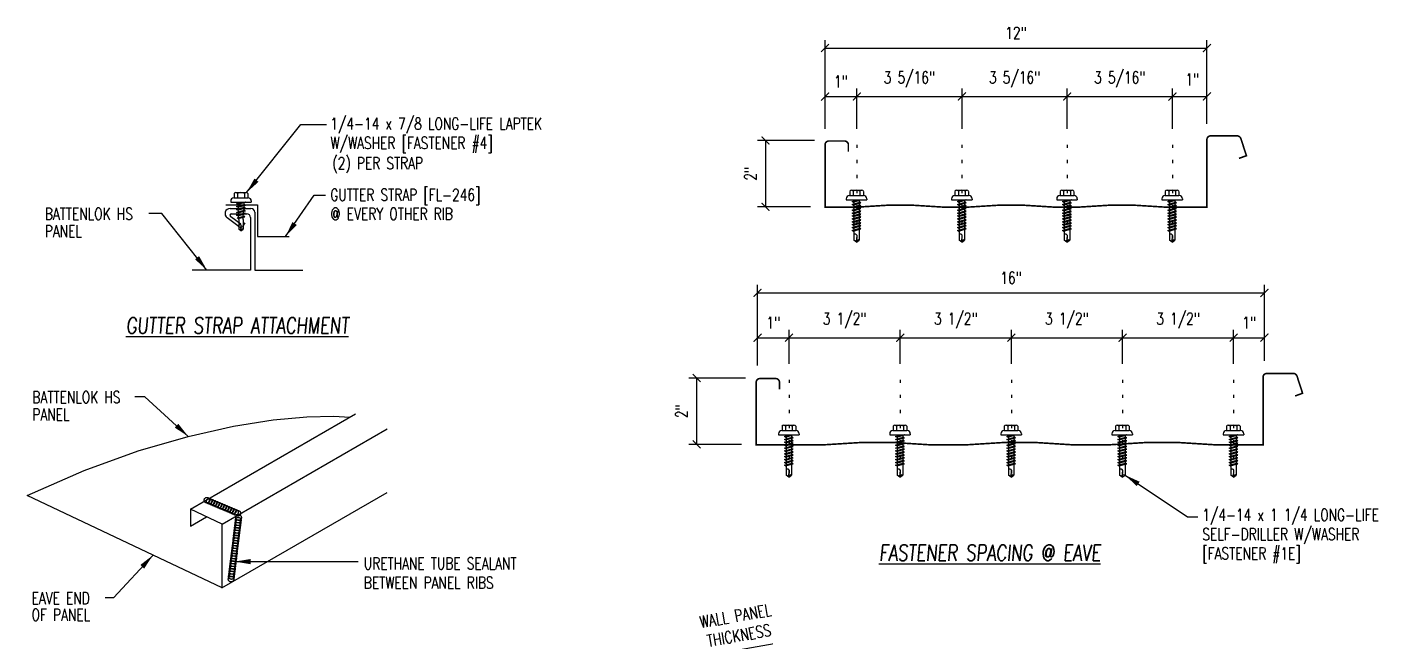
# Model space of a CAD drawing. Header units: inches. Extents: x 9.4 to 51.9, y 11.4 to 60.1.
# Drawn here: x 9.37 to 51.91, y 41.13 to 60.11 of the extents above; entities that cross this region are included whole.
import ezdxf

# ---------------------------------------------------------------- set-up
doc = ezdxf.new("R2010")
doc.units = ezdxf.units.IN
doc.header["$MEASUREMENT"] = 0
doc.linetypes.add('CENTER2', pattern=[1.125, 0.75, -0.125, 0.125, -0.125])
doc.linetypes.add('DOT2', pattern=[0.125, 0, -0.125])
for name, color, linetype in [('DIM', 2, 'Continuous'), ('FASTENER', 9, 'Continuous'), ('LABEL', 6, 'Continuous'), ('PANEL', 11, 'Continuous'), ('SEALANT', 253, 'CENTER2'), ('TEXT', 2, 'Continuous'), ('TRIM', 6, 'Continuous')]:
    doc.layers.add(name, color=color, linetype=linetype)
doc.styles.add('ROMAND', font='romand', dxfattribs={"height": 0.075})
doc.styles.add('TEXT', font='SIMPLEX', dxfattribs={"width": 0.75, "height": 6})
doc.styles.add('TEXT1', font='ROMANS.shx', dxfattribs={"width": 0.75, "height": 0.375})
doc.dimstyles.new('DETAIL', dxfattribs={"dimscale": 4, "dimtxt": 0.375, "dimasz": 0.0625, "dimexe": 0.0625, "dimexo": 0.125, "dimgap": 0.0625, "dimtad": 1, "dimdec": 4, "dimzin": 3, "dimdsep": 46, "dimlunit": 4, "dimtxsty": 'TEXT1', "dimblk": 'ARCHTICK', "dimcen": 0.0625, "dimclrd": 7, "dimclre": 7, "dimclrt": 2, "dimadec": 0, "dimazin": 0, "dimtfac": 0.59375, "dimtdec": 4, "dimtmove": 0, "dimatfit": 3, "dimfxl": 0, "dimfrac": 2, "dimtolj": 1, "dimtzin": 3, "dimarcsym": 0})
doc.dimstyles.new('DETAIL$7', dxfattribs={"dimscale": 4, "dimtxt": 6, "dimasz": 0.125, "dimexe": 0.0625, "dimexo": 0.125, "dimgap": 0.0625, "dimtad": 1, "dimdec": 5, "dimzin": 3, "dimdsep": 46, "dimlunit": 4, "dimtxsty": 'TEXT', "dimblk": 'ARCHTICK', "dimcen": 0.0625, "dimclrd": 7, "dimclre": 7, "dimclrt": 2, "dimadec": 0, "dimazin": 0, "dimtfac": 0.666667, "dimtdec": 5, "dimtmove": 0, "dimatfit": 3, "dimfxl": 0, "dimfrac": 2, "dimtolj": 1, "dimtzin": 3, "dimarcsym": 0})

# ---------------------------------------------------------------- blocks, each defined once
blk = doc.blocks.new('_ArchTick')
at = {"color": 0, "linetype": 'ByBlock', "const_width": 0.15}
blk.add_lwpolyline([(-0.5, -0.5), (0.5, 0.5)], dxfattribs=at)
blk = doc.blocks.new('*D21')
at = {"layer": 'DEFPOINTS', "color": 0}
for p in [(29.986, 40.196), (31.556, 31.294), (29.933, 31.008)]:
    blk.add_point(p, dxfattribs=at)
at = {"layer": 'DIM', "color": 7, "lineweight": -2}
for p, q in [((31.469, 31.786), (29.943, 40.443)), ((29.986, 40.196), (33.367, 40.793)), ((29.846, 31.5), (28.32, 40.157)), ((28.364, 39.91), (29.986, 40.196))]:
    blk.add_line(p, q, dxfattribs=at)
at = {"layer": 'DIM', "color": 7, "lineweight": -2, "xscale": 0.25, "yscale": 0.25, "zscale": 0.25}
for p, rotation in [((28.364, 39.91), 190), ((29.986, 40.196), 9.99999999999999)]:
    blk.add_blockref('_ArchTick', p, dxfattribs=dict(at, rotation=rotation))
at = {"layer": 'DIM', "color": 2, "insert": (31.731, 41.266), "char_height": 0.375, "attachment_point": 5, "rotation": 10, "style": 'TEXT1'}
blk.add_mtext('\\A1;{WALL PANEL}\\P{THICKNESS}', dxfattribs=at)
blk = doc.blocks.new('A$C5F8068C3')
at = {"layer": 'TRIM'}
for p, q in [((-3.093, 0.072), (-2.093, 0.072)), ((-2.093, 0.072), (-2.093, -0.928)), ((-2.093, -0.928), (-1.093, -0.928))]:
    blk.add_line(p, q, dxfattribs=at)
blk = doc.blocks.new('FD-F4')
at = {"layer": 'TEXT', "style": 'TEXT1', "width": 0.75}
for s, p in [('1/4-14 x 7/8 LONG-LIFE LAPTEK', (0.005, -0.041)), ('W/WASHER [FASTENER #4]', (0.005, -0.193))]:
    blk.add_text(s, height=0.09375, dxfattribs=at).set_placement(p)
blk.add_attdef('(QUANTITY)', (1.485, -0.193), '', height=0.0938, dxfattribs=at)
at = {"layer": 'TEXT', "style": 'TEXT1', "flags": 1}
for tag, p in [('Color', (0.062, -0.435)), ('Calc', (0.062, -0.435)), ('Opt1', (0.062, -0.435)), ('Opt2', (0.062, -0.435)), ('Opt3', (0.062, -0.435)), ('Description', (0.062, -0.435)), ('Multiple', (0.062, -0.435)), ('Part', (0.062, -0.435)), ('Spare1', (0.062, -0.622)), ('Spare2', (0.062, -0.622)), ('Spare3', (0.062, -0.622)), ('Spare4', (0.062, -0.622)), ('Spare5', (0.062, -0.622)), ('Spare6', (0.062, -0.622)), ('Spare7', (0.062, -0.622)), ('Spare8', (0.062, -0.622)), ('Spare9', (0.062, -0.622)), ('Spare10', (0.062, -0.622))]:
    blk.add_attdef(tag, p, '', height=0.0938, dxfattribs=at)
blk = doc.blocks.new('fz5')
at = {"layer": 'FASTENER'}
for p, q in [((-0.326, 0.071), (-0.326, 0.037)), ((-0.326, 0.037), (0.322, 0.037)), ((-0.226, 0.171), (0.214, 0.171)), ((-0.217, 0.305), (-0.217, 0.171)), ((-0.163, 0.337), (0.159, 0.337)), ((-0.141, -0.014), (0.037, 0.037)), ((-0.108, 0.305), (-0.108, 0.171)), ((-0.105, -0.034), (0.137, 0.035)), ((-0.088, 0.037), (-0.088, 0.001)), ((-0.088, 0.037), (0.085, 0.037)), ((0.085, 0.037), (0.134, 0.037)), ((0.085, 0.02), (0.085, -0.041)), ((0.105, 0.305), (0.105, 0.171)), ((0.137, 0.035), (0.134, 0.037)), ((0.214, 0.305), (0.214, 0.171)), ((0.322, 0.071), (0.322, 0.037)), ((-0.105, -0.034), (-0.141, -0.014)), ((-0.141, -0.105), (0.102, -0.036)), ((-0.105, -0.125), (-0.141, -0.105)), ((-0.141, -0.196), (0.102, -0.127)), ((-0.105, -0.216), (-0.141, -0.196)), ((-0.141, -0.287), (0.102, -0.217)), ((-0.105, -0.307), (-0.141, -0.287)), ((-0.141, -0.378), (0.102, -0.308)), ((-0.105, -0.398), (-0.141, -0.378)), ((-0.122, -0.463), (0.089, -0.403)), ((-0.105, -0.125), (0.137, -0.056)), ((-0.105, -0.216), (0.137, -0.147)), ((-0.105, -0.307), (0.137, -0.238)), ((-0.105, -0.398), (0.137, -0.328)), ((-0.088, -0.029), (-0.088, -0.09)), ((-0.088, -0.12), (-0.088, -0.181)), ((-0.084, -0.27), (-0.088, -0.211)), ((-0.086, -0.483), (0.124, -0.423)), ((-0.078, -0.36), (-0.082, -0.3)), ((-0.071, -0.449), (-0.075, -0.389)), ((0.071, -0.408), (0.075, -0.346)), ((0.077, -0.315), (0.082, -0.253)), ((0.084, -0.223), (0.085, -0.211)), ((0.085, -0.071), (0.085, -0.131)), ((0.085, -0.162), (0.085, -0.211)), ((0.124, -0.423), (0.089, -0.403)), ((0.137, -0.056), (0.102, -0.036)), ((0.137, -0.147), (0.102, -0.127)), ((0.137, -0.238), (0.102, -0.217)), ((0.137, -0.328), (0.102, -0.308)), ((-0.086, -0.483), (-0.122, -0.463)), ((-0.066, -0.516), (-0.069, -0.478)), ((-0.066, -0.516), (-0.066, -0.82)), ((-0.002, -0.866), (-0.066, -0.82)), ((-0.003, -0.854), (0.009, -0.714)), ((-0.002, -0.866), (0.063, -0.82)), ((0.063, -0.515), (0.068, -0.439)), ((0.063, -0.516), (0.063, -0.82))]:
    blk.add_line(p, q, dxfattribs=at)
for centre, radius, start, end in [((-0.226, 0.071), 0.1, 90, 180), ((-0.163, 0.274), 0.0628, 29.8754, 150.1246), ((-0.002, 0.141), 0.196, 56.9974, 123.0026), ((0.159, 0.274), 0.0628, 29.8754, 150.1246), ((0.222, 0.071), 0.1, 0, 90), ((-0.036, -0.723), 0.0461, 11.1445, 130.906), ((0.039, -0.855), 0.0422, 55.4585, 194.8454), ((0.073, -0.516), 0.01, 175.9484, 180)]:
    blk.add_arc(centre, radius, start, end, dxfattribs=at)
blk = doc.blocks.new('dsc-FL-246')
at = {"layer": 'TEXT', "style": 'TEXT1', "width": 0.75}
for s, p in [('GUTTER STRAP [FL-246]', (0, 0)), ('@ EVERY OTHER RIB', (0, -0.6))]:
    blk.add_text(s, height=0.375, dxfattribs=at).set_placement(p)
at = {"layer": 'TEXT', "style": 'TEXT1', "flags": 1}
for tag, p in [('COLOR', (0, -1.2)), ('CALC', (0, -1.2)), ('OPT1', (0, -1.2)), ('OPT2', (0, -1.2)), ('OPT3', (0, -1.2)), ('GAGE', (0, -1.2)), ('SHPLN', (0, -1.2)), ('PART', (0, -1.2)), ('DESCRIPTION', (0, -1.2)), ('MULTIPLE', (0, -1.2)), ('SPARE1', (0, -1.8)), ('SPARE2', (0, -1.8)), ('SPARE3', (0, -1.8)), ('SPARE4', (0, -1.8)), ('SPARE5', (0, -1.8)), ('SPARE6', (0, -1.8)), ('SPARE7', (0, -1.8)), ('SPARE8', (0, -1.8)), ('SPARE9', (0, -1.8)), ('SPARE10', (0, -1.8))]:
    blk.add_attdef(tag, p, '', height=0.375, dxfattribs=at)
blk = doc.blocks.new('LAY-LAB')
at = {"layer": 'LABEL', "color": 6, "style": 'ROMAND', "oblique": 5, "width": 0.75}
blk.add_attdef('LAY-LAB', (0.017, 0.036), '', height=0.188, dxfattribs=at)
blk = doc.blocks.new('*D28')
at = {"layer": 'DEFPOINTS', "color": 0}
for p in [(33.365, 50.334), (32.373, 48.96), (33.365, 49.011)]:
    blk.add_point(p, dxfattribs=at)
at = {"layer": 'DIM', "color": 7, "lineweight": -2}
for p, q in [((32.373, 49.46), (32.373, 50.584)), ((32.373, 50.334), (33.365, 50.334)), ((33.365, 49.511), (33.365, 50.584))]:
    blk.add_line(p, q, dxfattribs=at)
at = {"layer": 'DIM', "color": 7, "lineweight": -2, "xscale": 0.25, "yscale": 0.25, "zscale": 0.25, "rotation": 180}
blk.add_blockref('_ArchTick', (32.373, 50.334), dxfattribs=at)
at = {"layer": 'DIM', "color": 7, "lineweight": -2, "xscale": 0.25, "yscale": 0.25, "zscale": 0.25}
blk.add_blockref('_ArchTick', (33.365, 50.334), dxfattribs=at)
at = {"layer": 'DIM', "color": 2, "insert": (32.869, 50.807), "char_height": 0.375, "attachment_point": 5, "style": 'TEXT1'}
blk.add_mtext('\\A1;1"', dxfattribs=at)
blk = doc.blocks.new('*D29')
at = {"layer": 'DEFPOINTS', "color": 0}
for p in [(32.492, 49.063), (30.454, 46.976), (32.372, 46.976)]:
    blk.add_point(p, dxfattribs=at)
at = {"layer": 'DIM', "color": 7, "lineweight": -2}
for p, q in [((31.992, 49.063), (30.204, 49.063)), ((30.454, 49.063), (30.454, 46.976)), ((31.872, 46.976), (30.204, 46.976))]:
    blk.add_line(p, q, dxfattribs=at)
at = {"layer": 'DIM', "color": 7, "lineweight": -2, "xscale": 0.25, "yscale": 0.25, "zscale": 0.25}
for p, rotation in [((30.454, 49.063), 90), ((30.454, 46.976), 270)]:
    blk.add_blockref('_ArchTick', p, dxfattribs=dict(at, rotation=rotation))
at = {"layer": 'DIM', "color": 2, "insert": (29.98, 48.019), "char_height": 0.375, "attachment_point": 5, "rotation": 90, "style": 'TEXT1'}
blk.add_mtext('\\A1;2"', dxfattribs=at)
blk = doc.blocks.new('*D30')
at = {"layer": 'DEFPOINTS', "color": 0}
for p in [(48.334, 50.334), (47.365, 49.011), (48.334, 49.105)]:
    blk.add_point(p, dxfattribs=at)
at = {"layer": 'DIM', "color": 7, "lineweight": -2}
for p, q in [((47.365, 49.511), (47.365, 50.584)), ((47.365, 50.334), (48.334, 50.334)), ((48.334, 49.605), (48.334, 50.584))]:
    blk.add_line(p, q, dxfattribs=at)
at = {"layer": 'DIM', "color": 7, "lineweight": -2, "xscale": 0.25, "yscale": 0.25, "zscale": 0.25, "rotation": 180}
blk.add_blockref('_ArchTick', (47.365, 50.334), dxfattribs=at)
at = {"layer": 'DIM', "color": 7, "lineweight": -2, "xscale": 0.25, "yscale": 0.25, "zscale": 0.25}
blk.add_blockref('_ArchTick', (48.334, 50.334), dxfattribs=at)
at = {"layer": 'DIM', "color": 2, "insert": (47.85, 50.807), "char_height": 0.375, "attachment_point": 5, "style": 'TEXT1'}
blk.add_mtext('\\A1;1"', dxfattribs=at)
blk = doc.blocks.new('FD-F1e')
at = {"layer": 'TEXT', "style": 'TEXT1', "width": 0.75}
for s, p in [('1/4-14 x 1 1/4 LONG-LIFE', (0.005, -0.041)), ('SELF-DRILLER W/WASHER', (0.005, -0.193)), ('[FASTENER #1E]', (0.005, -0.344))]:
    blk.add_text(s, height=0.09375, dxfattribs=at).set_placement(p)
blk.add_attdef('(QUANTITY)', (0.926, -0.344), '', height=0.0938, dxfattribs=at)
at = {"layer": 'TEXT', "style": 'TEXT1', "flags": 1}
for tag, p in [('Color', (0.024, -0.534)), ('Calc', (0.024, -0.534)), ('Opt1', (0.024, -0.534)), ('Opt2', (0.024, -0.534)), ('Opt3', (0.024, -0.534)), ('Description', (0.024, -0.534)), ('Multiple', (0.024, -0.534)), ('Part', (0.024, -0.534)), ('Spare1', (0.024, -0.721)), ('Spare2', (0.024, -0.721)), ('Spare3', (0.024, -0.721)), ('Spare4', (0.024, -0.721)), ('Spare5', (0.024, -0.721)), ('Spare6', (0.024, -0.721)), ('Spare7', (0.024, -0.721)), ('Spare8', (0.024, -0.721)), ('Spare9', (0.024, -0.721)), ('Spare10', (0.024, -0.721))]:
    blk.add_attdef(tag, p, '', height=0.0938, dxfattribs=at)
blk = doc.blocks.new('*D35')
at = {"color": 7, "lineweight": -2}
for p, q in [((33.365, 49.511), (33.365, 50.584)), ((33.365, 50.334), (36.865, 50.334)), ((36.865, 49.511), (36.865, 50.584))]:
    blk.add_line(p, q, dxfattribs=at)
at = {"layer": 'DEFPOINTS', "color": 0}
for p in [(36.865, 50.334), (33.365, 49.011), (36.865, 49.011)]:
    blk.add_point(p, dxfattribs=at)
at = {"color": 7, "lineweight": -2, "xscale": 0.25, "yscale": 0.25, "zscale": 0.25, "rotation": 180}
blk.add_blockref('_ArchTick', (33.365, 50.334), dxfattribs=at)
at = {"color": 7, "lineweight": -2, "xscale": 0.25, "yscale": 0.25, "zscale": 0.25}
blk.add_blockref('_ArchTick', (36.865, 50.334), dxfattribs=at)
at = {"color": 2, "insert": (35.115, 50.869), "char_height": 0.375, "attachment_point": 5, "style": 'TEXT1'}
blk.add_mtext('\\A1;3 1/2"', dxfattribs=at)
blk = doc.blocks.new('*D36')
at = {"color": 7, "lineweight": -2}
for p, q in [((36.865, 49.511), (36.865, 50.584)), ((36.865, 50.334), (40.365, 50.334)), ((40.365, 49.511), (40.365, 50.584))]:
    blk.add_line(p, q, dxfattribs=at)
at = {"layer": 'DEFPOINTS', "color": 0}
for p in [(40.365, 50.334), (36.865, 49.011), (40.365, 49.011)]:
    blk.add_point(p, dxfattribs=at)
at = {"color": 7, "lineweight": -2, "xscale": 0.25, "yscale": 0.25, "zscale": 0.25, "rotation": 180}
blk.add_blockref('_ArchTick', (36.865, 50.334), dxfattribs=at)
at = {"color": 7, "lineweight": -2, "xscale": 0.25, "yscale": 0.25, "zscale": 0.25}
blk.add_blockref('_ArchTick', (40.365, 50.334), dxfattribs=at)
at = {"color": 2, "insert": (38.615, 50.869), "char_height": 0.375, "attachment_point": 5, "style": 'TEXT1'}
blk.add_mtext('\\A1;3 1/2"', dxfattribs=at)
blk = doc.blocks.new('*D37')
at = {"color": 7, "lineweight": -2}
for p, q in [((40.365, 49.511), (40.365, 50.584)), ((40.365, 50.334), (43.865, 50.334)), ((43.865, 49.511), (43.865, 50.584))]:
    blk.add_line(p, q, dxfattribs=at)
at = {"layer": 'DEFPOINTS', "color": 0}
for p in [(43.865, 50.334), (40.365, 49.011), (43.865, 49.011)]:
    blk.add_point(p, dxfattribs=at)
at = {"color": 7, "lineweight": -2, "xscale": 0.25, "yscale": 0.25, "zscale": 0.25, "rotation": 180}
blk.add_blockref('_ArchTick', (40.365, 50.334), dxfattribs=at)
at = {"color": 7, "lineweight": -2, "xscale": 0.25, "yscale": 0.25, "zscale": 0.25}
blk.add_blockref('_ArchTick', (43.865, 50.334), dxfattribs=at)
at = {"color": 2, "insert": (42.115, 50.869), "char_height": 0.375, "attachment_point": 5, "style": 'TEXT1'}
blk.add_mtext('\\A1;3 1/2"', dxfattribs=at)
blk = doc.blocks.new('*D38')
at = {"color": 7, "lineweight": -2}
for p, q in [((43.865, 49.511), (43.865, 50.584)), ((43.865, 50.334), (47.365, 50.334)), ((47.365, 49.511), (47.365, 50.584))]:
    blk.add_line(p, q, dxfattribs=at)
at = {"layer": 'DEFPOINTS', "color": 0}
for p in [(47.365, 50.334), (43.865, 49.011), (47.365, 49.011)]:
    blk.add_point(p, dxfattribs=at)
at = {"color": 7, "lineweight": -2, "xscale": 0.25, "yscale": 0.25, "zscale": 0.25, "rotation": 180}
blk.add_blockref('_ArchTick', (43.865, 50.334), dxfattribs=at)
at = {"color": 7, "lineweight": -2, "xscale": 0.25, "yscale": 0.25, "zscale": 0.25}
blk.add_blockref('_ArchTick', (47.365, 50.334), dxfattribs=at)
at = {"color": 2, "insert": (45.615, 50.869), "char_height": 0.375, "attachment_point": 5, "style": 'TEXT1'}
blk.add_mtext('\\A1;3 1/2"', dxfattribs=at)
blk = doc.blocks.new('FZ7')
at = {"layer": 'FASTENER'}
for p, q in [((-0.324, 0.071), (-0.324, 0.037)), ((-0.324, 0.037), (0.324, 0.037)), ((-0.224, 0.171), (0.215, 0.171)), ((-0.215, 0.305), (-0.215, 0.171)), ((-0.161, 0.337), (0.161, 0.337)), ((-0.139, -0.016), (0.046, 0.037)), ((-0.107, 0.305), (-0.107, 0.171)), ((-0.104, -0.036), (0.139, 0.033)), ((-0.086, 0.037), (-0.086, -0.001)), ((-0.086, 0.037), (0.086, 0.037)), ((0.086, 0.037), (0.133, 0.037)), ((0.086, 0.018), (0.086, -0.042)), ((0.107, 0.305), (0.107, 0.171)), ((0.139, 0.033), (0.133, 0.037)), ((0.215, 0.305), (0.215, 0.171)), ((0.324, 0.071), (0.324, 0.037)), ((-0.104, -0.036), (-0.139, -0.016)), ((-0.139, -0.107), (0.104, -0.038)), ((-0.104, -0.127), (-0.139, -0.107)), ((-0.139, -0.198), (0.104, -0.128)), ((-0.104, -0.218), (-0.139, -0.198)), ((-0.139, -0.289), (0.104, -0.219)), ((-0.104, -0.309), (-0.139, -0.289)), ((-0.139, -0.38), (0.104, -0.31)), ((-0.104, -0.4), (-0.139, -0.38)), ((-0.139, -0.47), (0.104, -0.401)), ((-0.104, -0.127), (0.139, -0.058)), ((-0.104, -0.218), (0.139, -0.149)), ((-0.104, -0.309), (0.139, -0.239)), ((-0.104, -0.4), (0.139, -0.33)), ((-0.104, -0.491), (0.139, -0.421)), ((-0.086, -0.031), (-0.086, -0.092)), ((-0.086, -0.122), (-0.086, -0.183)), ((-0.086, -0.213), (-0.086, -0.274)), ((-0.086, -0.304), (-0.086, -0.364)), ((-0.086, -0.395), (-0.086, -0.455)), ((0.086, -0.073), (0.086, -0.133)), ((0.086, -0.164), (0.086, -0.224)), ((0.086, -0.255), (0.086, -0.315)), ((0.086, -0.345), (0.086, -0.406)), ((0.139, -0.058), (0.104, -0.038)), ((0.139, -0.149), (0.104, -0.128)), ((0.139, -0.239), (0.104, -0.219)), ((0.139, -0.33), (0.104, -0.31)), ((0.139, -0.421), (0.104, -0.401)), ((-0.104, -0.491), (-0.139, -0.47)), ((-0.139, -0.561), (0.104, -0.492)), ((-0.104, -0.581), (-0.139, -0.561)), ((-0.139, -0.652), (0.104, -0.583)), ((-0.104, -0.672), (-0.139, -0.652)), ((-0.139, -0.743), (0.104, -0.674)), ((-0.104, -0.763), (-0.139, -0.743)), ((-0.139, -0.834), (0.104, -0.765)), ((-0.104, -0.854), (-0.139, -0.834)), ((-0.104, -0.581), (0.139, -0.512)), ((-0.104, -0.672), (0.139, -0.603)), ((-0.104, -0.763), (0.139, -0.694)), ((-0.104, -0.854), (0.139, -0.785)), ((-0.086, -0.486), (-0.086, -0.546)), ((-0.086, -0.577), (-0.086, -0.637)), ((-0.086, -0.667), (-0.086, -0.728)), ((-0.086, -0.758), (-0.086, -0.819)), ((-0.086, -0.849), (-0.086, -0.91)), ((0.086, -0.436), (0.086, -0.497)), ((0.086, -0.527), (0.086, -0.588)), ((0.086, -0.618), (0.086, -0.679)), ((0.086, -0.709), (0.086, -0.77)), ((0.086, -0.8), (0.086, -0.861)), ((0.139, -0.512), (0.104, -0.492)), ((0.139, -0.603), (0.104, -0.583)), ((0.139, -0.694), (0.104, -0.674)), ((0.139, -0.785), (0.104, -0.765)), ((-0.139, -0.925), (0.104, -0.856)), ((-0.104, -0.945), (-0.139, -0.925)), ((-0.104, -0.945), (0.139, -0.876)), ((-0.086, -0.94), (-0.086, -1.232)), ((0, -1.293), (-0.086, -1.232)), ((-0.002, -1.277), (0.014, -1.091)), ((0, -1.293), (0.086, -1.232)), ((0.086, -0.891), (0.086, -1.232)), ((0.139, -0.876), (0.104, -0.856))]:
    blk.add_line(p, q, dxfattribs=at)
for centre, radius, start, end in [((-0.224, 0.071), 0.1, 90, 180), ((-0.161, 0.274), 0.0628, 29.8754, 150.1246), ((0, 0.141), 0.196, 56.9974, 123.0026), ((0.161, 0.274), 0.0628, 29.8754, 150.1246), ((0.224, 0.071), 0.1, 0, 90), ((-0.046, -1.102), 0.0615, 11.1445, 130.906), ((0.054, -1.278), 0.0563, 55.4585, 194.8454)]:
    blk.add_arc(centre, radius, start, end, dxfattribs=at)
blk = doc.blocks.new('*D39')
at = {"color": 7, "lineweight": -2}
for p, q in [((34.498, 56.906), (34.498, 58.178)), ((34.498, 57.928), (35.498, 57.928)), ((35.498, 56.906), (35.498, 58.178))]:
    blk.add_line(p, q, dxfattribs=at)
at = {"layer": 'DEFPOINTS', "color": 0}
for p in [(35.498, 57.928), (34.498, 56.406), (35.498, 56.406)]:
    blk.add_point(p, dxfattribs=at)
at = {"color": 7, "lineweight": -2, "xscale": 0.25, "yscale": 0.25, "zscale": 0.25, "rotation": 180}
blk.add_blockref('_ArchTick', (34.498, 57.928), dxfattribs=at)
at = {"color": 7, "lineweight": -2, "xscale": 0.25, "yscale": 0.25, "zscale": 0.25}
blk.add_blockref('_ArchTick', (35.498, 57.928), dxfattribs=at)
at = {"color": 2, "insert": (34.998, 58.402), "char_height": 0.375, "attachment_point": 5, "style": 'TEXT1'}
blk.add_mtext('\\A1;1"', dxfattribs=at)
blk = doc.blocks.new('*D31')
at = {"color": 7, "lineweight": -2}
for p, q in [((35.498, 56.906), (35.498, 58.178)), ((35.498, 57.928), (38.811, 57.928)), ((38.811, 56.906), (38.811, 58.178))]:
    blk.add_line(p, q, dxfattribs=at)
at = {"layer": 'DEFPOINTS', "color": 0}
for p in [(38.811, 57.928), (35.498, 56.406), (38.811, 56.406)]:
    blk.add_point(p, dxfattribs=at)
at = {"color": 7, "lineweight": -2, "xscale": 0.25, "yscale": 0.25, "zscale": 0.25, "rotation": 180}
blk.add_blockref('_ArchTick', (35.498, 57.928), dxfattribs=at)
at = {"color": 7, "lineweight": -2, "xscale": 0.25, "yscale": 0.25, "zscale": 0.25}
blk.add_blockref('_ArchTick', (38.811, 57.928), dxfattribs=at)
at = {"color": 2, "insert": (37.154, 58.464), "char_height": 0.375, "attachment_point": 5, "style": 'TEXT1'}
blk.add_mtext('\\A1;3 5/16"', dxfattribs=at)
blk = doc.blocks.new('*D32')
at = {"color": 7, "lineweight": -2}
for p, q in [((38.811, 56.906), (38.811, 58.178)), ((38.811, 57.928), (42.123, 57.928)), ((42.123, 56.906), (42.123, 58.178))]:
    blk.add_line(p, q, dxfattribs=at)
at = {"layer": 'DEFPOINTS', "color": 0}
for p in [(42.123, 57.928), (38.811, 56.406), (42.123, 56.406)]:
    blk.add_point(p, dxfattribs=at)
at = {"color": 7, "lineweight": -2, "xscale": 0.25, "yscale": 0.25, "zscale": 0.25, "rotation": 180}
blk.add_blockref('_ArchTick', (38.811, 57.928), dxfattribs=at)
at = {"color": 7, "lineweight": -2, "xscale": 0.25, "yscale": 0.25, "zscale": 0.25}
blk.add_blockref('_ArchTick', (42.123, 57.928), dxfattribs=at)
at = {"color": 2, "insert": (40.467, 58.464), "char_height": 0.375, "attachment_point": 5, "style": 'TEXT1'}
blk.add_mtext('\\A1;3 5/16"', dxfattribs=at)
blk = doc.blocks.new('*D33')
at = {"color": 7, "lineweight": -2}
for p, q in [((42.123, 56.906), (42.123, 58.178)), ((42.123, 57.928), (45.436, 57.928)), ((45.436, 56.906), (45.436, 58.178))]:
    blk.add_line(p, q, dxfattribs=at)
at = {"layer": 'DEFPOINTS', "color": 0}
for p in [(45.436, 57.928), (42.123, 56.406), (45.436, 56.406)]:
    blk.add_point(p, dxfattribs=at)
at = {"color": 7, "lineweight": -2, "xscale": 0.25, "yscale": 0.25, "zscale": 0.25, "rotation": 180}
blk.add_blockref('_ArchTick', (42.123, 57.928), dxfattribs=at)
at = {"color": 7, "lineweight": -2, "xscale": 0.25, "yscale": 0.25, "zscale": 0.25}
blk.add_blockref('_ArchTick', (45.436, 57.928), dxfattribs=at)
at = {"color": 2, "insert": (43.779, 58.464), "char_height": 0.375, "attachment_point": 5, "style": 'TEXT1'}
blk.add_mtext('\\A1;3 5/16"', dxfattribs=at)
blk = doc.blocks.new('*D34')
at = {"layer": 'DEFPOINTS', "color": 0}
for p in [(34.661, 56.542), (32.623, 54.455), (34.542, 54.455)]:
    blk.add_point(p, dxfattribs=at)
at = {"layer": 'DIM', "color": 7, "lineweight": -2}
for p, q in [((34.161, 56.542), (32.373, 56.542)), ((32.623, 56.542), (32.623, 54.455)), ((34.042, 54.455), (32.373, 54.455))]:
    blk.add_line(p, q, dxfattribs=at)
at = {"layer": 'DIM', "color": 7, "lineweight": -2, "xscale": 0.25, "yscale": 0.25, "zscale": 0.25}
for p, rotation in [((32.623, 56.542), 90), ((32.623, 54.455), 270)]:
    blk.add_blockref('_ArchTick', p, dxfattribs=dict(at, rotation=rotation))
at = {"layer": 'DIM', "color": 2, "insert": (32.15, 55.498), "char_height": 0.375, "attachment_point": 5, "rotation": 90, "style": 'TEXT1'}
blk.add_mtext('\\A1;2"', dxfattribs=at)

msp = doc.modelspace()

# ---------------------------------------------------------------- linework, layer by layer
at = {"color": 7}
for p, q in [((34.49821, 57.4063), (34.49821, 59.70347)), ((46.52283, 57.56795), (46.52283, 59.70347)), ((34.49821, 59.45347), (46.52283, 59.45347)), ((45.43571, 57.92844), (46.52283, 57.92844)), ((46.52283, 57.06795), (46.52283, 58.17844))]:
    msp.add_line(p, q, dxfattribs=at)
at = {"layer": 'DIM', "linetype": 'DOT2', "ltscale": 3}
for p, q in [((35.49821, 56.4062), (35.49821, 53.40883)), ((38.81071, 56.4062), (38.81071, 53.40883)), ((42.12321, 56.4062), (42.12321, 53.40883)), ((45.43571, 56.4062), (45.43571, 53.40883)), ((33.36518, 49.01055), (33.36518, 46.01318)), ((36.86518, 49.01055), (36.86518, 46.01318)), ((40.36518, 49.01055), (40.36518, 46.01318)), ((43.86518, 49.01055), (43.86518, 46.01318)), ((47.36518, 49.01055), (47.36518, 46.01318))]:
    msp.add_line(p, q, dxfattribs=at)
at = {"layer": 'DIM', "color": 7}
for p, q in [((32.37331, 49.46036), (32.37331, 51.99361)), ((48.33416, 49.60462), (48.33416, 51.99361)), ((32.37331, 51.74361), (48.33416, 51.74361))]:
    msp.add_line(p, q, dxfattribs=at)
at = {"layer": 'PANEL'}
for p, q in [((16.01034, 53.85182), (15.67315, 54.10726)), ((15.76478, 54.40061), (16.41739, 54.40061)), ((16.09773, 53.90394), (15.78517, 54.14244)), ((15.80389, 54.233), (16.28818, 54.233)), ((16.40802, 54.11316), (16.40802, 52.45878)), ((16.53723, 54.28078), (16.53723, 52.45878)), ((16.232, 53.9489), (16.14902, 53.83177)), ((16.40802, 52.45878), (14.57096, 52.45878)), ((16.53723, 52.45878), (18.0494, 52.45878)), ((14.51478, 44.93363), (19.71093, 47.93363)), ((15.51478, 44.4614), (20.71093, 47.4614)), ((15.5028, 42.45448), (20.71093, 45.4614)), ((15.51478, 44.4614), (14.51478, 44.93363)), ((14.51478, 44.93363), (14.51478, 44.40015)), ((14.51478, 44.40015), (15.02305, 44.69361)), ((15.51478, 42.4614), (15.51478, 44.4614))]:
    msp.add_line(p, q, dxfattribs=at)
at = {"layer": 'PANEL', "const_width": 0.05}
for points in [[(47.53251, 55.97786), (47.76743, 56.06337), (47.59266, 56.60126, 0.3249197), (47.47377, 56.68763), (46.64251, 56.68763, 0.41421356), (46.52283, 56.56795), (46.52283, 54.43956), (46.52283, 54.43956), (45.28061, 54.43941), (44.15797, 54.50957), (43.53534, 54.50957), (42.41271, 54.43941), (41.79008, 54.43941), (40.66744, 54.50957), (40.04481, 54.50957), (38.92218, 54.43941), (38.29955, 54.43941), (37.17691, 54.50957), (36.55428, 54.50957), (35.43165, 54.43941), (34.92496, 54.43941), (35.17758, 54.4394), (35.2452, 54.4394), (34.92117, 54.4394), (34.49821, 54.43931), (34.49821, 56.4063, -0.41421356), (34.61779, 56.52588), (35.11274, 56.52588, -0.41421356), (35.23242, 56.4062), (35.23242, 56.19018)], [(49.30039, 48.49883), (49.53532, 48.58433), (49.36055, 49.12222, 0.3249197), (49.24166, 49.20859), (48.4104, 49.20859, 0.41421356), (48.29072, 49.08891), (48.29072, 46.96053), (47.5834, 46.96037), (46.7985, 46.96037), (45.67586, 47.03054), (44.55323, 47.03054), (43.4306, 46.96037), (42.30797, 46.96037), (41.18533, 47.03054), (40.0627, 47.03054), (38.94007, 46.96037), (37.81744, 46.96037), (36.6948, 47.03054), (35.57217, 47.03054), (34.44954, 46.96037), (32.69285, 46.96037), (33.25797, 46.96037), (33.07559, 46.96037), (32.75156, 46.96037), (32.3286, 46.96028), (32.3286, 48.92726, -0.41421356), (32.44818, 49.04685), (32.94313, 49.04685, -0.41421356), (33.06281, 48.92716), (33.06281, 48.71114)]]:
    msp.add_lwpolyline(points, format="xyb", dxfattribs=at)
at = {"layer": 'PANEL'}
msp.add_lwpolyline([(15.51478, 42.4614), (9.3683, 45.36393), (11.17245, 46.15502), (12.87213, 46.76932), (14.44516, 47.2262), (15.86938, 47.54505), (17.12264, 47.74524), (18.18276, 47.84617), (19.02758, 47.86719), (19.53836, 47.83399)], dxfattribs=at)
for centre, radius, start, end in [((15.76478, 54.23963), 0.16099, 90, 235.307059), ((15.80554, 54.18544), 0.04759, 91.991316, 244.643872), ((16.28818, 54.11316), 0.11984, 0, 90), ((16.41739, 54.28078), 0.11984, 360, 90), ((16.08998, 53.91307), 0.10047, 217.559177, 305.98502)]:
    msp.add_arc(centre, radius, start, end, dxfattribs=at)
at = {"layer": 'SEALANT'}
for centre in [(15.03366, 45.21663), (15.1086, 45.18509), (15.18354, 45.15354), (15.25848, 45.122), (15.33341, 45.09046), (15.40835, 45.05891), (15.48329, 45.02737), (15.55823, 44.99583), (15.63317, 44.96428), (15.70811, 44.93274), (15.78304, 44.9012), (15.85798, 44.86965), (15.93292, 44.83811), (16.00786, 44.80657), (16.02167, 44.58998), (16.03156, 44.67068), (15.97223, 44.18646), (15.98212, 44.26717), (15.99201, 44.34787), (16.0019, 44.42857), (16.01179, 44.50928), (15.92279, 43.78295), (15.93268, 43.86365), (15.94257, 43.94435), (15.95246, 44.02506), (15.96234, 44.10576), (15.87335, 43.37943), (15.88324, 43.46014), (15.89313, 43.54084), (15.90301, 43.62154), (15.9129, 43.70225), (15.81402, 42.89522), (15.82391, 42.97592), (15.8338, 43.05662), (15.84368, 43.13732), (15.85357, 43.21803), (15.86346, 43.29873), (15.79424, 42.73381), (15.80413, 42.81451)]:
    msp.add_circle(centre, 0.08824, dxfattribs=at)

# ---------------------------------------------------------------- block references
at = {"color": 7, "xscale": 0.25, "yscale": 0.25, "zscale": 0.25, "rotation": 180}
msp.add_blockref('_ArchTick', (34.49821, 59.45347), dxfattribs=at)
at = {"color": 7, "xscale": 0.25, "yscale": 0.25, "zscale": 0.25}
for p in [(46.52283, 59.45347), (46.52283, 57.92844)]:
    msp.add_blockref('_ArchTick', p, dxfattribs=at)
at = {"layer": 'DIM', "color": 7, "xscale": 0.25, "yscale": 0.25, "zscale": 0.25, "rotation": 180}
msp.add_blockref('_ArchTick', (32.37331, 51.74361), dxfattribs=at)
at = {"layer": 'DIM', "color": 7, "xscale": 0.25, "yscale": 0.25, "zscale": 0.25}
msp.add_blockref('_ArchTick', (48.33416, 51.74361), dxfattribs=at)
at = {"layer": 'FASTENER'}
for name, p in [('fz5', (16.10793, 54.56635)), ('FZ7', (35.49104, 54.63638)), ('FZ7', (38.80354, 54.63638)), ('FZ7', (42.11604, 54.63638)), ('FZ7', (45.42854, 54.63638)), ('FZ7', (33.35801, 47.24073)), ('FZ7', (36.85801, 47.24073)), ('FZ7', (40.35801, 47.24073)), ('FZ7', (43.85801, 47.24073)), ('FZ7', (47.35801, 47.24073))]:
    msp.add_blockref(name, p, dxfattribs=at)
at = {"layer": 'LABEL', "xscale": 2.666666666666686, "yscale": 2.666666666666679, "zscale": 2.66666666666668}
for p, values in [((12.44654, 50.37057), {'LAY-LAB': '%%UGUTTER STRAP ATTACHMENT'}), ((36.15955, 43.21619), {'LAY-LAB': '%%UFASTENER SPACING @ EAVE'})]:
    msp.add_blockref('LAY-LAB', p, dxfattribs=at).add_auto_attribs(values)
at = {"layer": 'TEXT', "xscale": 4, "yscale": 4, "zscale": 4}
for name, p in [('FD-F4', (18.90029, 57.049)), ('FD-F1e', (46.35869, 44.73168))]:
    msp.add_blockref(name, p, dxfattribs=at)
at = {"layer": 'TEXT'}
for name, p in [('dsc-FL-246', (18.91986, 54.64351)), ('A$C5F8068C3', (18.71686, 54.44579))]:
    msp.add_blockref(name, p, dxfattribs=at)

# ---------------------------------------------------------------- texts
at = {"color": 2, "char_height": 0.375, "attachment_point": 5, "style": 'TEXT1'}
for s, insert in [('\\A1;12"', (40.51052, 59.92669)), ('\\A1;1"', (46.06231, 58.46416))]:
    msp.add_mtext(s, dxfattribs=dict(at, insert=insert))
at = {"layer": 'DIM', "color": 2, "insert": (40.35374, 52.21682), "char_height": 0.375, "attachment_point": 5, "style": 'TEXT1'}
msp.add_mtext('\\A1;16"', dxfattribs=at)
at = {"layer": 'TEXT', "style": 'TEXT1', "width": 0.75}
for s, p in [('(2) PER STRAP', (18.98349, 55.64338)), ('BATTENLOK HS', (9.92834, 54.04582)), ('PANEL', (9.92834, 53.49685)), ('BATTENLOK HS', (9.53808, 48.27335)), ('PANEL', (9.53808, 47.72437)), ('URETHANE TUBE SEALANT', (19.97349, 43.04022)), ('BETWEEN PANEL RIBS', (19.97349, 42.43308)), ('EAVE END ', (9.51139, 41.9484)), ('OF PANEL', (9.51139, 41.42431))]:
    msp.add_text(s, height=0.375, dxfattribs=at).set_placement(p)

# ---------------------------------------------------------------- dimensions: what is measured, and where the dimension line sits
for base, p1, p2, picture, middle in [((38.81071, 57.92844), (35.49821, 56.4062), (38.81071, 56.4062), '*D31', (37.15446, 58.46416)), ((42.12321, 57.92844), (38.81071, 56.4062), (42.12321, 56.4062), '*D32', (40.46696, 58.46416)), ((45.43571, 57.92844), (42.12321, 56.4062), (45.43571, 56.4062), '*D33', (43.77946, 58.46416)), ((35.49821, 57.92844), (34.49821, 56.4063), (35.49821, 56.4062), '*D39', (34.99821, 58.40166)), ((36.86518, 50.33353), (33.36518, 49.01055), (36.86518, 49.01055), '*D35', (35.11518, 50.86925)), ((40.36518, 50.33353), (36.86518, 49.01055), (40.36518, 49.01055), '*D36', (38.61518, 50.86925)), ((43.86518, 50.33353), (40.36518, 49.01055), (43.86518, 49.01055), '*D37', (42.11518, 50.86925)), ((47.36518, 50.33353), (43.86518, 49.01055), (47.36518, 49.01055), '*D38', (45.61518, 50.86925))]:
    dim = msp.add_linear_dim(base=base, p1=p1, p2=p2, dimstyle='DETAIL')
    dim.commit()
    dim.dimension.update_dxf_attribs({"geometry": picture, "text_midpoint": middle})
at = {"layer": 'DIM'}
for base, p1, p2, picture, middle in [((32.62326, 54.45502), (34.66124, 56.54159), (34.54165, 54.45502), '*D34', (32.15005, 55.4983)), ((30.45365, 46.97598), (32.49163, 49.06255), (32.37204, 46.97598), '*D29', (29.98044, 48.01927))]:
    dim = msp.add_linear_dim(base=base, p1=p1, p2=p2, angle=90, text='2"', dimstyle='DETAIL', override={"dimtxt": 0.375, "dimtmove": 0}, dxfattribs=at)
    dim.commit()
    dim.dimension.update_dxf_attribs({"geometry": picture, "text_midpoint": middle})
for base, p1, p2, picture, middle in [((33.36518, 50.33353), (32.37331, 48.96036), (33.36518, 49.01055), '*D28', (32.86925, 50.80675)), ((48.33416, 50.33353), (47.36518, 49.01055), (48.33416, 49.10462), '*D30', (47.84967, 50.80675))]:
    dim = msp.add_linear_dim(base=base, p1=p1, p2=p2, text='1"', dimstyle='DETAIL', override={"dimtxt": 0.375, "dimtmove": 0}, dxfattribs=at)
    dim.commit()
    dim.dimension.update_dxf_attribs({"geometry": picture, "text_midpoint": middle})
dim = msp.add_linear_dim(base=(29.98617, 40.19642), p1=(29.93332, 31.00784), p2=(31.55592, 31.29394), angle=10, text='{WALL PANEL}\\P{THICKNESS}', dimstyle='DETAIL', dxfattribs=at)
dim.commit()
dim.dimension.update_dxf_attribs({"geometry": '*D21', "text_midpoint": (31.86126, 40.52705), "dimtype": 160})

# ---------------------------------------------------------------- leaders
msp.add_leader([(15.91153, 43.28456), (18.46412, 43.28456), (19.79918, 43.28456)], dimstyle='DETAIL$7')
at = {"layer": 'TEXT'}
for points in [[(16.28171, 54.90121), (17.99034, 57.04162), (18.79688, 57.04162)], [(17.50901, 53.51788), (18.40662, 54.81844), (18.77087, 54.81844)], [(15.03448, 52.46126), (13.6086, 54.2431), (13.20578, 54.2431)], [(43.9443, 46.00859), (45.91375, 44.69254), (46.23742, 44.69254)]]:
    msp.add_leader(points, dimstyle='DETAIL$7', dxfattribs=at)
for points in [[(14.44516, 47.2262), (13.08086, 48.47326), (12.76754, 48.47326)], [(13.33675, 43.48992), (12.0905, 42.1418), (11.8294, 42.1418)]]:
    msp.add_leader(points, dimstyle='DETAIL$7', override={"dimtxt": 0.375, "dimtmove": 0}, dxfattribs=at)

doc.saveas('drawing.dxf')
